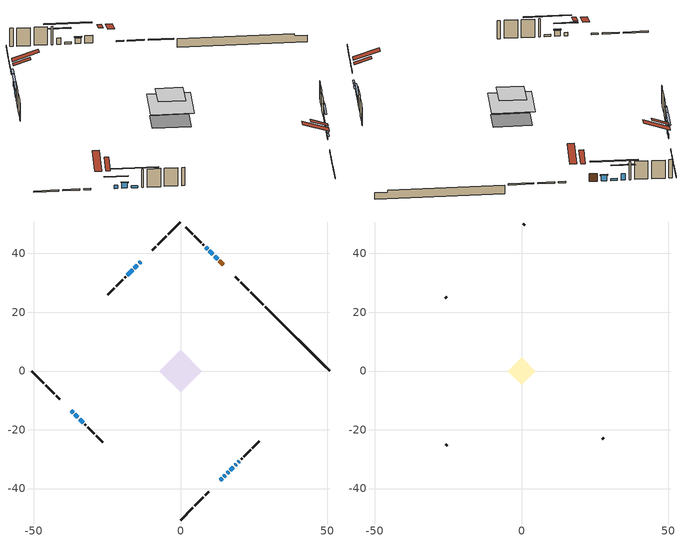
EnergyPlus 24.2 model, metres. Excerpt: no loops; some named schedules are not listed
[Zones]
conditioned space
 floor adiabatic (AdiabaticFloorConstruction): -7.27,0 0,7.27 7.27,0 0,-7.27 z2.93
 floor foundation (Slab1 construction): -5.46,1.08 -1.08,5.46 5.46,-1.08 1.08,-5.46 z-1.8
 wall outside (RimJoist1 construction): 0,-50.68 4.23,-46.45 / -50.68,0 -46.45,-4.23 / 0,50.68 -4.23,46.45 / 28.19,22.5 23.96,26.73 z0.49:0.79
 wall outside (RimJoist2 construction): 4.89,-45.8 7.74,-42.94 / -45.8,-4.89 -42.94,-7.74 / -4.89,45.8 -7.74,42.94 / 23.3,27.38 20.44,30.24 z0.49:0.79
 wall outside (RimJoist3 construction): 8.4,-42.28 9.63,-41.06 / -42.28,-8.4 -41.06,-9.63 / -8.4,42.28 -9.63,41.06 / 19.79,30.9 18.56,32.12 z0.49:0.79
 wall outside (AdiabaticWallConstruction 1): 14.62,36.06 13.25,37.44 z0.49:2.52
 wall outside (AdiabaticWallConstruction): -13.56,37.12 -14.07,36.61 / 17.01,-33.68 18.03,-32.66 / 18.68,-32 18.98,-31.7 z0.49:1.71; 13.56,-37.12 14.14,-36.54 / -37.12,-13.56 -36.54,-14.14 z0.49:1.35; 12.59,38.09 11.66,39.03 / -35.89,-14.8 -34.95,-15.73 / -16.32,34.36 -18.04,32.64 z0.49:1.96; 14.79,-35.89 15.19,-35.49 / 15.85,-34.84 16.35,-34.33 z0.49:1.46; 11,39.68 9.85,40.84 / -34.3,-16.39 -33.15,-17.54 z0.49:1; 9.19,41.49 8.54,42.14 z0.49:2.17; -14.73,35.96 -15.66,35.02 z0.49:2.01; 19.63,-31.05 20.03,-30.65 z0.49:1.51
 wall outside (Wall1 construction): 20.69,-30 20.94,-29.75 / -32.49,-18.19 -32.24,-18.44 / -18.7,31.98 -18.95,31.73 / 7.89,42.8 7.64,43.05 z0.49:5.37
 wall outside (Wall2 construction): 21.59,-29.09 23.83,-26.86 / -31.58,-19.1 -29.35,-21.34 / -19.61,31.08 -21.84,28.84 / 6.98,43.7 4.75,45.94 z0.49:5.37
 wall outside (Wall3 construction): 24.49,-26.2 26.73,-23.96 / -28.69,-21.99 -26.45,-24.24 / -22.5,28.18 -24.74,25.94 / 4.09,46.6 1.85,48.84 z0.49:5.37
 wall foundation (FoundationWall1 construction): 28.84,21.84,-1.8 28.84,21.84,0.49 48.5,2.18,0.49 48.5,2.18,-0.05 50.68,0,-0.05 50.68,0,-1.8
 window (WindowConstruction 10): -13.56,37.12 -14.07,36.61 z0.49:1.71
 window (WindowConstruction 4): 13.56,-37.12 14.14,-36.55 z0.49:1.35
 window (WindowConstruction 5): -37.12,-13.56 -36.55,-14.14 z0.49:1.35
 window (WindowConstruction 6): 12.59,38.09 11.66,39.03 z0.49:1.96
 window (WindowConstruction 7): 14.8,-35.89 15.19,-35.49 z0.49:1.46
 window (WindowConstruction 8): -35.89,-14.8 -34.96,-15.73 z0.49:1.96
 window (WindowConstruction 9): 15.85,-34.84 16.35,-34.33 z0.49:1.46
 window (WindowConstruction 13): 11,39.68 9.85,40.84 z0.49:1
 window (WindowConstruction 14): -34.3,-16.39 -33.15,-17.54 z0.49:1
 window (WindowConstruction 11): 17.01,-33.68 18.03,-32.66 z0.49:1.71
 window (WindowConstruction 12): 18.68,-32 18.98,-31.71 z0.49:1.71
 window (WindowConstruction): 9.19,41.49 8.55,42.14 z0.49:2.17
 window (WindowConstruction 1): -14.73,35.95 -15.66,35.02 z0.49:2.01
 window (WindowConstruction 2): -16.32,34.36 -18.04,32.64 z0.49:1.96
 window (WindowConstruction 3): 19.64,-31.05 20.03,-30.65 z0.49:1.5
 door (Door): 14.62,36.06 13.25,37.44 z0.49:2.52
 ceiling adiabatic (AdiabaticFloorConstruction): 0,-7.27 7.27,0 0,7.27 -7.27,0 z2.93
 roof outside (Roof2 construction): 12.91,-37.78,5.37 9.95,-34.83,6.76 9.18,-35.6,6.76 12.13,-38.56,5.37; -37.78,-12.91,5.37 -34.83,-9.95,6.76 -35.6,-9.18,6.76 -38.56,-12.13,5.37; -12.91,37.78,5.37 -9.95,34.83,6.76 -9.18,35.6,6.76 -12.13,38.56,5.37; 15.28,35.4,5.37 12.33,32.45,6.76 13.11,31.67,6.76 16.06,34.63,5.37
attic - vented
 floor to conditioned space (Floor1 construction Reversed): -4.63,0 0,4.63 4.63,0 0,-4.63 z5.37
 wall outside (Wall4 construction): 27.39,-23.3 27.92,-22.77 / -25.79,-24.89 -25.26,-25.43 / -25.4,25.28 -25.93,24.75 / 1.19,49.5 0.66,50.03 z0.49:5.37
 roof outside (Roof1 construction): 11.47,-39.21,5.37 6.96,-34.7,7.49 5.77,-35.89,7.49 10.28,-40.4,5.37; -39.21,-11.47,5.37 -34.7,-6.96,7.49 -35.89,-5.77,7.49 -40.4,-10.28,5.37; -11.47,39.21,5.37 -6.96,34.7,7.49 -5.77,35.89,7.49 -10.28,40.4,5.37; 16.72,33.97,5.37 12.2,29.46,7.49 13.39,28.27,7.49 17.9,32.78,5.37
shading: 14.28,-36.4 13.42,-37.26 13.71,-37.55 14.57,-36.69 z1.55; -34.78,-15.9 -38.88,-11.8 -39.17,-12.09 -35.08,-16.19 z3.84; 11.51,39.17 12.73,37.95 13.02,38.24 11.81,39.46 z2.16; 15.33,-35.35 14.65,-36.03 14.94,-36.32 15.62,-35.64 z1.66; -34.81,-15.87 -36.03,-14.65 -36.32,-14.94 -35.1,-16.16 z2.16; 16.49,-34.19 15.71,-34.98 16,-35.27 16.78,-34.48 z1.66; 6.36,44.32 14.49,36.2 14.78,36.49 6.65,44.61 z5.93; -29.66,-21.02 -37.78,-12.9 -38.07,-13.19 -29.95,-21.31 z5.93; 6.78,43.9 10.95,39.73 11.24,40.02 7.08,44.19 z4.66; -17.42,33.26 -12.97,37.72 -13.26,38.01 -17.72,33.55 z4.5; -19.81,30.88 -14.56,36.13 -14.85,36.42 -20.1,31.17 z4.45; 21.79,-28.89 17.87,-32.81 18.17,-33.1 22.08,-29.18 z4
[Building]
Building 1: Terrain=Suburbs
[Site:Location]
Edmonton Intl AP_AB: Latitude {deg}=53.31; Longitude {deg}=-113.58; Time Zone {hr}=-7; Elevation {m}=723; Keep Site Location Information=Yes
[Site:GroundTemperature:Shallow]
-1.56185, -3.61833, -3.78302, -2.80711, 1.11059, 5.01004, 8.39065, 10.5322, 10.7141, 8.97234, 5.67794, 1.89811
[Site:WaterMainsTemperature]
Calculation Method=Schedule; Temperature Schedule=mains temperature schedule
[Material] Roughness=Rough; Thermal Absorptance=0.9
Name | Thickness {m} | Conductivity {W/m-K} | Density {kg/m3} | Specific Heat {J/kg-K} | Solar Absorptance | Visible Absorptance
asphalt or fiberglass shingles | 0.00635 | 0.162714 | 1121.4 | 1465.45 | 0.4 | 0.4
ceiling loosefill ins | 0.169333 | 0.0480833 | 16.02 | 1046.75 | 0.7 | 0.7
ceiling stud and cavity | 0.1397 | 0.570759 | 65.682 | 1177.47 | 0.7 | 0.7
concrete 4.0 in. | 0.1016 | 1.803125 | 2242.8 | 837.4 | 0.7 | 0.7
concrete 8.0 in. | 0.2032 | 1.803125 | 2242.8 | 837.4 | 0.7 | 0.7
door material | 0.04445 | 0.053851 | 512.64 | 1214.23 | 0.7 | 0.7
exterior vertical ins | 0.00750702 | 0.029427 | 32.04 | 1214.23 | 0.7 | 0.7
floor covering | 0.0127 | 0.0433444 | 54.468 | 1339.84 | 0.6 | 0.6
floor rigid ins; wall rigid ins | 0.512978 | 0.029427 | 32.04 | 1214.23 | 0.7 | 0.7
floor stud and cavity | 0.1397 | 1.75129 | 37.0049 | 1207.88 | 0.7 | 0.7
furniture material conditioned space 1 | 0.1524 | 0.115458 | 640.8 | 1214.23 | 0.6 | 0.6
gypsum board | 0.0127 | 0.160291 | 801 | 837.4 | 0.6 | 0.6
gypsum board 1 | 0.0127 | 0.160291 | 801 | 837.4 | 0.7 | 0.7
osb sheathing 0.5 in. | 0.0127 | 0.115458 | 512.64 | 1214.23 | 0.7 | 0.7
osb sheathing 0.75 in. | 0.01905 | 0.115458 | 512.64 | 1214.23 | 0.7 | 0.7
osb sheathing 2.0 in. | 0.0508 | 0.115458 | 512.64 | 1214.23 | 0.7 | 0.7
rim joist stud and cavity | 0.0508 | 0.0314757 | 125.044 | 1163.47 | 0.6 | 0.6
rim joist stud and cavity 1 | 0.0508 | 0.302237 | 50.32683 | 1063.81 | 0.6 | 0.6
roof rigid ins | 0.051816 | 0.029427 | 32.04 | 1214.23 | 0.7 | 0.7
roof stud and cavity | 0.2032 | 0.456517 | 78.34581 | 1123.46 | 0.7 | 0.7
wall stud and cavity | 0.1397 | 0.110346 | 139.0536 | 1170.24 | 0.7 | 0.7
wall stud and cavity 1 | 0.1397 | 0.100811 | 139.0536 | 1170.24 | 0.7 | 0.7
wall stud and cavity 2 | 0.1397 | 0.101456 | 139.0536 | 1170.24 | 0.7 | 0.7
wall stud and cavity 3 | 0.0889 | 6.1454 | 50.32683 | 1063.81 | 0.6 | 0.6
wall stud and cavity 4 | 0.0889 | 0.380278 | 52.3479 | 1209.89 | 0.7 | 0.7
wall stud and cavity 5 | 0.0889 | 0.391764 | 83.0341 | 1211.67 | 0.7 | 0.7
wood siding | 0.0254 | 0.102417 | 544.68 | 1172.36 | 0.4 | 0.4
wood siding 1 | 0.00254 | 0.102417 | 544.68 | 1172.36 | 0.4 | 0.4
wood siding 2; wood siding 3; wood siding 4 | 0.0254 | 0.102417 | 544.68 | 1172.36 | 0.7 | 0.7
[WindowMaterial:SimpleGlazingSystem]
Name | U-Factor {W/m2-K} | Solar Heat Gain Coefficient
WindowMaterial | 2.50002 | 0.46
WindowMaterial 1 | 2.20079 | 0.58
WindowMaterial 10 | 3.0542 | 0.42
WindowMaterial 2 | 1.67501 | 0.55
WindowMaterial 3 | 2.467091 | 0.47
WindowMaterial 4 | 2.38987 | 0.5
WindowMaterial 5 | 1.76756 | 0.52
WindowMaterial 6 | 2.10427 | 0.42
WindowMaterial 7 | 2.01342 | 0.45
WindowMaterial 8 | 2.16956 | 0.41
WindowMaterial 9 | 2.22975 | 0.4
[Construction]
AdiabaticFloorConstruction: floor stud and cavity, floor rigid ins, osb sheathing 0.75 in., floor covering
AdiabaticWallConstruction: wood siding 3, wall rigid ins, wall stud and cavity 4, gypsum board
AdiabaticWallConstruction 1: wood siding 4, wall rigid ins, wall stud and cavity 4, gypsum board
Door: door material
Floor1 construction Reversed: gypsum board, ceiling stud and cavity, ceiling loosefill ins
FoundationWall1 construction: concrete 8.0 in., gypsum board 1
furniture construction conditioned space 1: furniture material conditioned space 1
PartitionWallConstruction: gypsum board, wall stud and cavity 5, gypsum board
RimJoist1 construction; RimJoist2 construction: wood siding 2, osb sheathing 2.0 in., rim joist stud and cavity
RimJoist3 construction: wood siding 2, rim joist stud and cavity 1
Roof1 construction: asphalt or fiberglass shingles
Roof2 construction: asphalt or fiberglass shingles, roof rigid ins, osb sheathing 0.75 in., roof stud and cavity, gypsum board
Slab1 construction: concrete 4.0 in.
Wall1 construction: wood siding, osb sheathing 0.5 in., wall stud and cavity, gypsum board
Wall2 construction: wood siding, osb sheathing 0.5 in., wall stud and cavity 1, gypsum board
Wall3 construction: wood siding, osb sheathing 0.5 in., wall stud and cavity 2, gypsum board
Wall4 construction: wood siding 1, wall stud and cavity 3
WindowConstruction: WindowMaterial
WindowConstruction 1: WindowMaterial 1
WindowConstruction 10; WindowConstruction 11: WindowMaterial 8
WindowConstruction 12: WindowMaterial 9
WindowConstruction 13; WindowConstruction 14: WindowMaterial 10
WindowConstruction 2: WindowMaterial 2
WindowConstruction 3: WindowMaterial 3
WindowConstruction 4; WindowConstruction 5: WindowMaterial 4
WindowConstruction 6; WindowConstruction 8: WindowMaterial 5
WindowConstruction 7: WindowMaterial 6
WindowConstruction 9: WindowMaterial 7
[Zone] Multiplier=1; Part of Total Floor Area=Yes
Name | Volume {m3}
attic - vented | 14.8093
conditioned space | 414.9
[Space]
Name | Zone | Volume {m3}
attic - vented 1 | attic - vented | 14.8093
conditioned space 1 | conditioned space | 414.9
[ZoneInfiltration:EffectiveLeakageArea]
infil attic - vented 1: Zone or Space=attic - vented 1; Schedule=Always On Discrete; Effective Air Leakage Area {cm2}=1492.17; Stack Coefficient=0.000486998; Wind Coefficient=1.49102e-05
[ZoneMixing]
whole house fan mix: Zone or Space=attic - vented; Schedule=Always On Continuous; Design Flow Rate Calculation Method=Flow/Zone; Design Flow Rate {m3/s}=0; Source Zone or Space=conditioned space
[SurfaceProperty:ExposedFoundationPerimeter]
Slab1: Exposed Perimeter Calculation Method=TotalExposedPerimeter; Total Exposed Perimeter {m}=30.888
[InternalMass] Zone or ZoneList=conditioned space; Space or SpaceList=conditioned space 1
Name | Construction | Surface Area {m2}
furniture mass conditioned space 1 | furniture construction conditioned space 1 | 65.2399
partition wall mass | PartitionWallConstruction | 163.1
[Lights]
interior lighting: Zone or ZoneList or Space or SpaceList=conditioned space 1; Schedule=interior lighting schedule; Design Level Calculation Method=LightingLevel; Lighting Level {W}=343.2; Return Air Fraction=0; Fraction Radiant=0.6; Fraction Visible=0.2; Fraction Replaceable=1
[People]
occupants: Zone or ZoneList or Space or SpaceList=conditioned space 1; Number of People Schedule=occupants schedule; Number of People Calculation Method=People; Number of People=3; Fraction Radiant=0.314171; Sensible Heat Fraction=0.56303; Activity Level Schedule=occupants activity schedule; Carbon Dioxide Generation Rate {m3/s-W}=0; Enable ASHRAE 55 Comfort Warnings=No; Mean Radiant Temperature Calculation Type=EnclosureAveraged
[ElectricEquipment] Zone or ZoneList or Space or SpaceList=conditioned space 1; Design Level Calculation Method=EquipmentLevel
Name | Schedule | Design Level {W} | Fraction Latent | Fraction Radiant | Fraction Lost
clothes dryer | clothes dryer schedule | 140.772 | 0.015 | 0.081 | 0.85
clothes washer | clothes washer schedule | 32.1985 | 0.03 | 0.162 | 0.7
cooking range | cooking range schedule | 215.147 | 0.08 | 0.432 | 0.2
dishwasher | dishwasher schedule | 66.8632 | 0.3 | 0.18 | 0.4
fridge | fridge schedule | 72.9452 | 0 | 0.6 | 0
mech vent bath fan 0 | mech vent bath fan 0 schedule | 50.2 | 0 | 0 | 1
mech vent bath fan 1 | mech vent bath fan 1 schedule | 50.2 | 0 | 0 | 1
mech vent house fan | mech vent house fan schedule | 0 | 0 | 0 | 1
mech vent house fan cfis | mech vent house fan cfis schedule | 0 | 0 | 0 | 0
mech vent range fan 0 | mech vent range fan 0 schedule | 57 | 0 | 0 | 1
misc plug loads | misc plug loads schedule | 494.7 | 0.045 | 0.513 | 0.1
whole house fan | Always On Discrete | 0 | 0 | 0 | 1
[OtherEquipment] Zone or ZoneList or Space or SpaceList=conditioned space 1; Design Level Calculation Method=EquipmentLevel
Name | Fuel Type | Schedule | Design Level {W} | Fraction Latent | Fraction Radiant | Fraction Lost
clothes dryer 1 | Electricity | clothes dryer schedule | 0 | 0.015 | 0.081 | 0.85
cooking range 1 | Electricity | cooking range schedule | 0 | 0.08 | 0.432 | 0.2
general water use latent | None | general water use schedule | 62.594 | 1 | 0 | 0
general water use sensible | None | general water use schedule | -61.6891 | 0 | 0.6 | 0
mech vent house fan latent load | None | Always On Discrete | 0 | 1 | 0 | 0
mech vent house fan sensible load | None | Always On Discrete | 0 | 0 | 0 | 0
water heater energy adjustment1 | NaturalGas | Always On Discrete | 0.01 | 0 | 0 | 1
[ZoneInfiltration:DesignFlowRate] Zone or ZoneList or Space or SpaceList=conditioned space 1; Schedule=Always On Discrete; Design Flow Rate Calculation Method=Flow/Zone; Design Flow Rate {m3/s}=0
infil flow; natural vent flow; whole house fan flow
[Foundation:Kiva]
Foundation Kiva 1: Initial Indoor Air Temperature {C}=18; Wall Height Above Grade {m}=0.489996; Wall Depth Below Slab {m}=0.2032; Custom Block Material Name 1=exterior vertical ins; Custom Block Depth 1 {m}=2.28999; Custom Block X Position 1 {m}=0.2159; Custom Block Z Position 1 {m}=0
[Foundation:Kiva:Settings]
Soil Conductivity {W/m-K}=0.849921; Soil Density {kg/m3}=1842.3; Soil Specific Heat {J/kg-K}=418.7; Ground Solar Absorptivity=0.9; Ground Thermal Absorptivity=0.9; Ground Surface Roughness {m}=0.03; Far-Field Width {m}=40; Deep-Ground Boundary Condition=ZeroFlux; Deep-Ground Depth {m}=40; Minimum Cell Dimension {m}=0.2; Maximum Cell Growth Coefficient=3; Simulation Timestep=Timestep
[Exterior:Lights]
exterior lighting: Schedule=exterior lighting schedule; Design Level {W}=75.6
[Schedule:Constant]
Name | Hourly Value
Always On Continuous; mech vent house fan schedule; mech vent house fan cfis schedule; Always On Discrete | 1
occupants activity schedule | 117.228
fridge schedule | 0
[Schedule:Week:Daily]
interior lighting schedule Week Rule - Jan1-Jan27: interior lighting schedule day, interior lighting schedule day, interior lighting schedule day, interior lighting schedule day, interior lighting schedule day, interior lighting schedule day, interior lighting schedule day, interior lighting schedule default day, interior lighting schedule default day, interior lighting schedule default day, interior lighting schedule default day, interior lighting schedule default day
interior lighting schedule Week Rule - Jan28-Feb3: interior lighting schedule day, interior lighting schedule day, interior lighting schedule day, interior lighting schedule day, interior lighting schedule day 1, interior lighting schedule day 1, interior lighting schedule day 1, interior lighting schedule default day, interior lighting schedule default day, interior lighting schedule default day, interior lighting schedule default day, interior lighting schedule default day
interior lighting schedule Week Rule - Feb4-Feb24: interior lighting schedule day 1, interior lighting schedule day 1, interior lighting schedule day 1, interior lighting schedule day 1, interior lighting schedule day 1, interior lighting schedule day 1, interior lighting schedule day 1, interior lighting schedule default day, interior lighting schedule default day, interior lighting schedule default day, interior lighting schedule default day, interior lighting schedule default day
interior lighting schedule Week Rule - Feb25-Mar3: interior lighting schedule day 1, interior lighting schedule day 1, interior lighting schedule day 1, interior lighting schedule day 1, interior lighting schedule day 2, interior lighting schedule day 2, interior lighting schedule day 2, interior lighting schedule default day, interior lighting schedule default day, interior lighting schedule default day, interior lighting schedule default day, interior lighting schedule default day
interior lighting schedule Week Rule - Mar4-Mar31: interior lighting schedule day 2, interior lighting schedule day 2, interior lighting schedule day 2, interior lighting schedule day 2, interior lighting schedule day 2, interior lighting schedule day 2, interior lighting schedule day 2, interior lighting schedule default day, interior lighting schedule default day, interior lighting schedule default day, interior lighting schedule default day, interior lighting schedule default day
interior lighting schedule Week Rule - Apr1-Apr28: interior lighting schedule day 3, interior lighting schedule day 3, interior lighting schedule day 3, interior lighting schedule day 3, interior lighting schedule day 3, interior lighting schedule day 3, interior lighting schedule day 3, interior lighting schedule default day, interior lighting schedule default day, interior lighting schedule default day, interior lighting schedule default day, interior lighting schedule default day
interior lighting schedule Week Rule - Apr29-May5: interior lighting schedule day 3, interior lighting schedule day 3, interior lighting schedule day 4, interior lighting schedule day 4, interior lighting schedule day 4, interior lighting schedule day 4, interior lighting schedule day 4, interior lighting schedule default day, interior lighting schedule default day, interior lighting schedule default day, interior lighting schedule default day, interior lighting schedule default day
interior lighting schedule Week Rule - May6-May26: interior lighting schedule day 4, interior lighting schedule day 4, interior lighting schedule day 4, interior lighting schedule day 4, interior lighting schedule day 4, interior lighting schedule day 4, interior lighting schedule day 4, interior lighting schedule default day, interior lighting schedule default day, interior lighting schedule default day, interior lighting schedule default day, interior lighting schedule default day
interior lighting schedule Week Rule - May27-Jun2: interior lighting schedule day 4, interior lighting schedule day 4, interior lighting schedule day 4, interior lighting schedule day 4, interior lighting schedule day 4, interior lighting schedule day 5, interior lighting schedule day 5, interior lighting schedule default day, interior lighting schedule default day, interior lighting schedule default day, interior lighting schedule default day, interior lighting schedule default day
interior lighting schedule Week Rule - Jun3-Jun30: interior lighting schedule day 5, interior lighting schedule day 5, interior lighting schedule day 5, interior lighting schedule day 5, interior lighting schedule day 5, interior lighting schedule day 5, interior lighting schedule day 5, interior lighting schedule default day, interior lighting schedule default day, interior lighting schedule default day, interior lighting schedule default day, interior lighting schedule default day
interior lighting schedule Week Rule - Jul1-Jul28: interior lighting schedule day 6, interior lighting schedule day 6, interior lighting schedule day 6, interior lighting schedule day 6, interior lighting schedule day 6, interior lighting schedule day 6, interior lighting schedule day 6, interior lighting schedule default day, interior lighting schedule default day, interior lighting schedule default day, interior lighting schedule default day, interior lighting schedule default day
interior lighting schedule Week Rule - Jul29-Aug4: interior lighting schedule day 6, interior lighting schedule day 6, interior lighting schedule day 6, interior lighting schedule day 7, interior lighting schedule day 7, interior lighting schedule day 7, interior lighting schedule day 7, interior lighting schedule default day, interior lighting schedule default day, interior lighting schedule default day, interior lighting schedule default day, interior lighting schedule default day
interior lighting schedule Week Rule - Aug5-Aug25: interior lighting schedule day 7, interior lighting schedule day 7, interior lighting schedule day 7, interior lighting schedule day 7, interior lighting schedule day 7, interior lighting schedule day 7, interior lighting schedule day 7, interior lighting schedule default day, interior lighting schedule default day, interior lighting schedule default day, interior lighting schedule default day, interior lighting schedule default day
interior lighting schedule Week Rule - Aug26-Sep1: interior lighting schedule day 7, interior lighting schedule day 7, interior lighting schedule day 7, interior lighting schedule day 7, interior lighting schedule day 7, interior lighting schedule day 7, interior lighting schedule day 8, interior lighting schedule default day, interior lighting schedule default day, interior lighting schedule default day, interior lighting schedule default day, interior lighting schedule default day
interior lighting schedule Week Rule - Sep2-Sep29: interior lighting schedule day 8, interior lighting schedule day 8, interior lighting schedule day 8, interior lighting schedule day 8, interior lighting schedule day 8, interior lighting schedule day 8, interior lighting schedule day 8, interior lighting schedule default day, interior lighting schedule default day, interior lighting schedule default day, interior lighting schedule default day, interior lighting schedule default day
interior lighting schedule Week Rule - Sep30-Oct6: interior lighting schedule day 8, interior lighting schedule day 9, interior lighting schedule day 9, interior lighting schedule day 9, interior lighting schedule day 9, interior lighting schedule day 9, interior lighting schedule day 9, interior lighting schedule default day, interior lighting schedule default day, interior lighting schedule default day, interior lighting schedule default day, interior lighting schedule default day
interior lighting schedule Week Rule - Oct7-Oct27: interior lighting schedule day 9, interior lighting schedule day 9, interior lighting schedule day 9, interior lighting schedule day 9, interior lighting schedule day 9, interior lighting schedule day 9, interior lighting schedule day 9, interior lighting schedule default day, interior lighting schedule default day, interior lighting schedule default day, interior lighting schedule default day, interior lighting schedule default day
interior lighting schedule Week Rule - Oct28-Nov3: interior lighting schedule day 9, interior lighting schedule day 9, interior lighting schedule day 9, interior lighting schedule day 9, interior lighting schedule day 10, interior lighting schedule day 10, interior lighting schedule day 10, interior lighting schedule default day, interior lighting schedule default day, interior lighting schedule default day, interior lighting schedule default day, interior lighting schedule default day
interior lighting schedule Week Rule - Nov4-Nov24: interior lighting schedule day 10, interior lighting schedule day 10, interior lighting schedule day 10, interior lighting schedule day 10, interior lighting schedule day 10, interior lighting schedule day 10, interior lighting schedule day 10, interior lighting schedule default day, interior lighting schedule default day, interior lighting schedule default day, interior lighting schedule default day, interior lighting schedule default day
interior lighting schedule Week Rule - Nov25-Dec1: interior lighting schedule day 10, interior lighting schedule day 10, interior lighting schedule day 10, interior lighting schedule day 10, interior lighting schedule day 10, interior lighting schedule day 10, interior lighting schedule day 11, interior lighting schedule default day, interior lighting schedule default day, interior lighting schedule default day, interior lighting schedule default day, interior lighting schedule default day
interior lighting schedule Week Rule - Dec2-Dec31: interior lighting schedule day 11, interior lighting schedule day 11, interior lighting schedule day 11, interior lighting schedule day 11, interior lighting schedule day 11, interior lighting schedule day 11, interior lighting schedule day 11, interior lighting schedule default day, interior lighting schedule default day, interior lighting schedule default day, interior lighting schedule default day, interior lighting schedule default day
occupants schedule Week Rule - Jan1-Dec31: occupants schedule day, occupants schedule day, occupants schedule day, occupants schedule day, occupants schedule day, occupants schedule day, occupants schedule day, occupants schedule default day, occupants schedule default day, occupants schedule default day, occupants schedule default day, occupants schedule default day
clothes dryer schedule Week Rule - Jan1-Dec31: clothes dryer schedule day, clothes dryer schedule day, clothes dryer schedule day, clothes dryer schedule day, clothes dryer schedule day, clothes dryer schedule day, clothes dryer schedule day, clothes dryer schedule default day, clothes dryer schedule default day, clothes dryer schedule default day, clothes dryer schedule default day, clothes dryer schedule default day
clothes washer schedule Week Rule - Jan1-Dec31: clothes washer schedule day, clothes washer schedule day, clothes washer schedule day, clothes washer schedule day, clothes washer schedule day, clothes washer schedule day, clothes washer schedule day, clothes washer schedule default day, clothes washer schedule default day, clothes washer schedule default day, clothes washer schedule default day, clothes washer schedule default day
cooking range schedule Week Rule - Jan1-Dec31: cooking range schedule day, cooking range schedule day, cooking range schedule day, cooking range schedule day, cooking range schedule day, cooking range schedule day, cooking range schedule day, cooking range schedule default day, cooking range schedule default day, cooking range schedule default day, cooking range schedule default day, cooking range schedule default day
dishwasher schedule Week Rule - Jan1-Dec31: dishwasher schedule day, dishwasher schedule day, dishwasher schedule day, dishwasher schedule day, dishwasher schedule day, dishwasher schedule day, dishwasher schedule day, dishwasher schedule default day, dishwasher schedule default day, dishwasher schedule default day, dishwasher schedule default day, dishwasher schedule default day
mech vent bath fan 0 schedule Week Rule - Jan1-Dec31: mech vent bath fan 0 schedule day, mech vent bath fan 0 schedule day, mech vent bath fan 0 schedule day, mech vent bath fan 0 schedule day, mech vent bath fan 0 schedule day, mech vent bath fan 0 schedule day, mech vent bath fan 0 schedule day, mech vent bath fan 0 schedule default day, mech vent bath fan 0 schedule default day, mech vent bath fan 0 schedule default day, mech vent bath fan 0 schedule default day, mech vent bath fan 0 schedule default day
mech vent bath fan 1 schedule Week Rule - Jan1-Dec31: mech vent bath fan 1 schedule day, mech vent bath fan 1 schedule day, mech vent bath fan 1 schedule day, mech vent bath fan 1 schedule day, mech vent bath fan 1 schedule day, mech vent bath fan 1 schedule day, mech vent bath fan 1 schedule day, mech vent bath fan 1 schedule default day, mech vent bath fan 1 schedule default day, mech vent bath fan 1 schedule default day, mech vent bath fan 1 schedule default day, mech vent bath fan 1 schedule default day
mech vent range fan 0 schedule Week Rule - Jan1-Dec31: mech vent range fan 0 schedule day, mech vent range fan 0 schedule day, mech vent range fan 0 schedule day, mech vent range fan 0 schedule day, mech vent range fan 0 schedule day, mech vent range fan 0 schedule day, mech vent range fan 0 schedule day, mech vent range fan 0 schedule default day, mech vent range fan 0 schedule default day, mech vent range fan 0 schedule default day, mech vent range fan 0 schedule default day, mech vent range fan 0 schedule default day
misc plug loads schedule Week Rule - Jan1-Dec31: misc plug loads schedule day, misc plug loads schedule day, misc plug loads schedule day, misc plug loads schedule day, misc plug loads schedule day, misc plug loads schedule day, misc plug loads schedule day, misc plug loads schedule default day, misc plug loads schedule default day, misc plug loads schedule default day, misc plug loads schedule default day, misc plug loads schedule default day
general water use schedule Week Rule - Jan1-Dec31: general water use schedule day, general water use schedule day, general water use schedule day, general water use schedule day, general water use schedule day, general water use schedule day, general water use schedule day, general water use schedule default day, general water use schedule default day, general water use schedule default day, general water use schedule default day, general water use schedule default day
exterior lighting schedule Week Rule - Jan1-Jan27: exterior lighting schedule day, exterior lighting schedule day, exterior lighting schedule day, exterior lighting schedule day, exterior lighting schedule day, exterior lighting schedule day, exterior lighting schedule day, exterior lighting schedule default day, exterior lighting schedule default day, exterior lighting schedule default day, exterior lighting schedule default day, exterior lighting schedule default day
exterior lighting schedule Week Rule - Jan28-Feb3: exterior lighting schedule day, exterior lighting schedule day, exterior lighting schedule day, exterior lighting schedule day, exterior lighting schedule day 1, exterior lighting schedule day 1, exterior lighting schedule day 1, exterior lighting schedule default day, exterior lighting schedule default day, exterior lighting schedule default day, exterior lighting schedule default day, exterior lighting schedule default day
exterior lighting schedule Week Rule - Feb4-Feb24: exterior lighting schedule day 1, exterior lighting schedule day 1, exterior lighting schedule day 1, exterior lighting schedule day 1, exterior lighting schedule day 1, exterior lighting schedule day 1, exterior lighting schedule day 1, exterior lighting schedule default day, exterior lighting schedule default day, exterior lighting schedule default day, exterior lighting schedule default day, exterior lighting schedule default day
exterior lighting schedule Week Rule - Feb25-Mar3: exterior lighting schedule day 1, exterior lighting schedule day 1, exterior lighting schedule day 1, exterior lighting schedule day 1, exterior lighting schedule day 2, exterior lighting schedule day 2, exterior lighting schedule day 2, exterior lighting schedule default day, exterior lighting schedule default day, exterior lighting schedule default day, exterior lighting schedule default day, exterior lighting schedule default day
exterior lighting schedule Week Rule - Mar4-Mar31: exterior lighting schedule day 2, exterior lighting schedule day 2, exterior lighting schedule day 2, exterior lighting schedule day 2, exterior lighting schedule day 2, exterior lighting schedule day 2, exterior lighting schedule day 2, exterior lighting schedule default day, exterior lighting schedule default day, exterior lighting schedule default day, exterior lighting schedule default day, exterior lighting schedule default day
exterior lighting schedule Week Rule - Apr1-Apr28: exterior lighting schedule day 3, exterior lighting schedule day 3, exterior lighting schedule day 3, exterior lighting schedule day 3, exterior lighting schedule day 3, exterior lighting schedule day 3, exterior lighting schedule day 3, exterior lighting schedule default day, exterior lighting schedule default day, exterior lighting schedule default day, exterior lighting schedule default day, exterior lighting schedule default day
exterior lighting schedule Week Rule - Apr29-May5: exterior lighting schedule day 3, exterior lighting schedule day 3, exterior lighting schedule day 4, exterior lighting schedule day 4, exterior lighting schedule day 4, exterior lighting schedule day 4, exterior lighting schedule day 4, exterior lighting schedule default day, exterior lighting schedule default day, exterior lighting schedule default day, exterior lighting schedule default day, exterior lighting schedule default day
exterior lighting schedule Week Rule - May6-May26: exterior lighting schedule day 4, exterior lighting schedule day 4, exterior lighting schedule day 4, exterior lighting schedule day 4, exterior lighting schedule day 4, exterior lighting schedule day 4, exterior lighting schedule day 4, exterior lighting schedule default day, exterior lighting schedule default day, exterior lighting schedule default day, exterior lighting schedule default day, exterior lighting schedule default day
exterior lighting schedule Week Rule - May27-Jun2: exterior lighting schedule day 4, exterior lighting schedule day 4, exterior lighting schedule day 4, exterior lighting schedule day 4, exterior lighting schedule day 4, exterior lighting schedule day 5, exterior lighting schedule day 5, exterior lighting schedule default day, exterior lighting schedule default day, exterior lighting schedule default day, exterior lighting schedule default day, exterior lighting schedule default day
exterior lighting schedule Week Rule - Jun3-Jun30: exterior lighting schedule day 5, exterior lighting schedule day 5, exterior lighting schedule day 5, exterior lighting schedule day 5, exterior lighting schedule day 5, exterior lighting schedule day 5, exterior lighting schedule day 5, exterior lighting schedule default day, exterior lighting schedule default day, exterior lighting schedule default day, exterior lighting schedule default day, exterior lighting schedule default day
exterior lighting schedule Week Rule - Jul1-Jul28: exterior lighting schedule day 6, exterior lighting schedule day 6, exterior lighting schedule day 6, exterior lighting schedule day 6, exterior lighting schedule day 6, exterior lighting schedule day 6, exterior lighting schedule day 6, exterior lighting schedule default day, exterior lighting schedule default day, exterior lighting schedule default day, exterior lighting schedule default day, exterior lighting schedule default day
[Schedule:Year]
interior lighting schedule: interior lighting schedule Week Rule - Jan1-Jan27, 1, 1, 1, 27, interior lighting schedule Week Rule - Jan28-Feb3, 1, 28, 2, 3, interior lighting schedule Week Rule - Feb4-Feb24, 2, 4, 2, 24, interior lighting schedule Week Rule - Feb25-Mar3, 2, 25, 3, 3, interior lighting schedule Week Rule - Mar4-Mar31, 3, 4, 3, 31, interior lighting schedule Week Rule - Apr1-Apr28, 4, 1, 4, 28, interior lighting schedule Week Rule - Apr29-May5, 4, 29, 5, 5, interior lighting schedule Week Rule - May6-May26, 5, 6, 5, 26, interior lighting schedule Week Rule - May27-Jun2, 5, 27, 6, 2, interior lighting schedule Week Rule - Jun3-Jun30, 6, 3, 6, 30, interior lighting schedule Week Rule - Jul1-Jul28, 7, 1, 7, 28, interior lighting schedule Week Rule - Jul29-Aug4, 7, 29, 8, 4, interior lighting schedule Week Rule - Aug5-Aug25, 8, 5, 8, 25, interior lighting schedule Week Rule - Aug26-Sep1, 8, 26, 9, 1, interior lighting schedule Week Rule - Sep2-Sep29, 9, 2, 9, 29, interior lighting schedule Week Rule - Sep30-Oct6, 9, 30, 10, 6, interior lighting schedule Week Rule - Oct7-Oct27, 10, 7, 10, 27, interior lighting schedule Week Rule - Oct28-Nov3, 10, 28, 11, 3, interior lighting schedule Week Rule - Nov4-Nov24, 11, 4, 11, 24, interior lighting schedule Week Rule - Nov25-Dec1, 11, 25, 12, 1, interior lighting schedule Week Rule - Dec2-Dec31, 12, 2, 12, 31
occupants schedule: occupants schedule Week Rule - Jan1-Dec31, 1, 1, 12, 31
clothes dryer schedule: clothes dryer schedule Week Rule - Jan1-Dec31, 1, 1, 12, 31
clothes washer schedule: clothes washer schedule Week Rule - Jan1-Dec31, 1, 1, 12, 31
cooking range schedule: cooking range schedule Week Rule - Jan1-Dec31, 1, 1, 12, 31
dishwasher schedule: dishwasher schedule Week Rule - Jan1-Dec31, 1, 1, 12, 31
mech vent bath fan 0 schedule: mech vent bath fan 0 schedule Week Rule - Jan1-Dec31, 1, 1, 12, 31
mech vent bath fan 1 schedule: mech vent bath fan 1 schedule Week Rule - Jan1-Dec31, 1, 1, 12, 31
mech vent range fan 0 schedule: mech vent range fan 0 schedule Week Rule - Jan1-Dec31, 1, 1, 12, 31
misc plug loads schedule: misc plug loads schedule Week Rule - Jan1-Dec31, 1, 1, 12, 31
general water use schedule: general water use schedule Week Rule - Jan1-Dec31, 1, 1, 12, 31
exterior lighting schedule: exterior lighting schedule Week Rule - Jan1-Jan27, 1, 1, 1, 27, exterior lighting schedule Week Rule - Jan28-Feb3, 1, 28, 2, 3, exterior lighting schedule Week Rule - Feb4-Feb24, 2, 4, 2, 24, exterior lighting schedule Week Rule - Feb25-Mar3, 2, 25, 3, 3, exterior lighting schedule Week Rule - Mar4-Mar31, 3, 4, 3, 31, exterior lighting schedule Week Rule - Apr1-Apr28, 4, 1, 4, 28, exterior lighting schedule Week Rule - Apr29-May5, 4, 29, 5, 5, exterior lighting schedule Week Rule - May6-May26, 5, 6, 5, 26, exterior lighting schedule Week Rule - May27-Jun2, 5, 27, 6, 2, exterior lighting schedule Week Rule - Jun3-Jun30, 6, 3, 6, 30, exterior lighting schedule Week Rule - Jul1-Jul28, 7, 1, 7, 28, exterior lighting schedule Week Rule - Jul29-Aug4, 7, 29, 8, 4, exterior lighting schedule Week Rule - Aug5-Aug25, 8, 5, 8, 25, exterior lighting schedule Week Rule - Aug26-Sep1, 8, 26, 9, 1, exterior lighting schedule Week Rule - Sep2-Sep29, 9, 2, 9, 29, exterior lighting schedule Week Rule - Sep30-Oct6, 9, 30, 10, 6, exterior lighting schedule Week Rule - Oct7-Oct27, 10, 7, 10, 27, exterior lighting schedule Week Rule - Oct28-Nov3, 10, 28, 11, 3, exterior lighting schedule Week Rule - Nov4-Nov24, 11, 4, 11, 24, exterior lighting schedule Week Rule - Nov25-Dec1, 11, 25, 12, 1, exterior lighting schedule Week Rule - Dec2-Dec31, 12, 2, 12, 31
[Schedule:Compact]
mains temperature schedule: Through: 01/01, For: AllDays, Until: 24:00, 3.97167, Through: 01/02, For: AllDays, Until: 24:00, 3.90778, Through: 01/03, For: AllDays, Until: 24:00, 3.84556, Through: 01/04, For: AllDays, Until: 24:00, 3.78389, Through: 01/05, For: AllDays, Until: 24:00, 3.72278, Through: 01/06, For: AllDays, Until: 24:00, 3.66278, Through: 01/07, For: AllDays, Until: 24:00, 3.60389, Through: 01/08, For: AllDays, Until: 24:00, 3.54556, Through: 01/09, For: AllDays, Until: 24:00, 3.48833, Through: 01/10, For: AllDays, Until: 24:00, 3.43167, Through: 01/11, For: AllDays, Until: 24:00, 3.37611, Through: 01/12, For: AllDays, Until: 24:00, 3.32167, Through: 01/13, For: AllDays, Until: 24:00, 3.26833, Through: 01/14, For: AllDays, Until: 24:00, 3.21556, Through: 01/15, For: AllDays, Until: 24:00, 3.16444, Through: 01/16, For: AllDays, Until: 24:00, 3.11389, Through: 01/17, For: AllDays, Until: 24:00, 3.06444, Through: 01/18, For: AllDays, Until: 24:00, 3.01611, Through: 01/19, For: AllDays, Until: 24:00, 2.96889, Through: 01/20, For: AllDays, Until: 24:00, 2.92278, Through: 01/21, For: AllDays, Until: 24:00, 2.87722, Through: 01/22, For: AllDays, Until: 24:00, 2.83333, Through: 01/23, For: AllDays, Until: 24:00, 2.79056, Through: 01/24, For: AllDays, Until: 24:00, 2.74889, Through: 01/25, For: AllDays, Until: 24:00, 2.70833, Through: 01/26, For: AllDays, Until: 24:00, 2.66889, Through: 01/27, For: AllDays, Until: 24:00, 2.63056, Through: 01/28, For: AllDays, Until: 24:00, 2.59333, Through: 01/29, For: AllDays, Until: 24:00, 2.55778, Through: 01/30, For: AllDays, Until: 24:00, 2.52278, Through: 01/31, For: AllDays, Until: 24:00, 2.48944, Through: 02/01, For: AllDays, Until: 24:00, 2.45722, Through: 02/02, For: AllDays, Until: 24:00, 2.42611, Through: 02/03, For: AllDays, Until: 24:00, 2.39667, Through: 02/04, For: AllDays, Until: 24:00, 2.36833, Through: 02/05, For: AllDays, Until: 24:00, 2.34111, Through: 02/06, For: AllDays, Until: 24:00, 2.315, Through: 02/07, For: AllDays, Until: 24:00, 2.29056, Through: 02/08, For: AllDays, Until: 24:00, 2.26722, Through: 02/09, For: AllDays, Until: 24:00, 2.245, Through: 02/10, For: AllDays, Until: 24:00, 2.22444, Through: 02/11, For: AllDays, Until: 24:00, 2.20444, Through: 02/12, For: AllDays, Until: 24:00, 2.18667, Through: 02/13, For: AllDays, Until: 24:00, 2.17, Through: 02/14, For: AllDays, Until: 24:00, 2.15444, Through: 02/15, For: AllDays, Until: 24:00, 2.14, Through: 02/16, For: AllDays, Until: 24:00, 2.12722, Through: 02/17, For: AllDays, Until: 24:00, 2.11556, Through: 02/18, For: AllDays, Until: 24:00, 2.10556, Through: 02/19, For: AllDays, Until: 24:00, 2.09667, Through: 02/20, For: AllDays, Until: 24:00, 2.08889, Through: 02/21, For: AllDays, Until: 24:00, 2.08278, Through: 02/22, For: AllDays, Until: 24:00, 2.07833, Through: 02/23, For: AllDays, Until: 24:00, 2.07444, Through: 02/24, For: AllDays, Until: 24:00, 2.07278, Through: 02/25, For: AllDays, Until: 24:00, 2.07167, Through: 02/26, For: AllDays, Until: 24:00, 2.07222, Through: 02/27, For: AllDays, Until: 24:00, 2.07444, Through: 02/28, For: AllDays, Until: 24:00, 2.07778, Through: 03/01, For: AllDays, Until: 24:00, 2.08222, Through: 03/02, For: AllDays, Until: 24:00, 2.08833, Through: 03/03, For: AllDays, Until: 24:00, 2.09556, Through: 03/04, For: AllDays, Until: 24:00, 2.10444, Through: 03/05, For: AllDays, Until: 24:00, 2.11444, Through: 03/06, For: AllDays, Until: 24:00, 2.12556, Through: 03/07, For: AllDays, Until: 24:00, 2.13833, Through: 03/08, For: AllDays, Until: 24:00, 2.15278, Through: 03/09, For: AllDays, Until: 24:00, 2.16778, Through: 03/10, For: AllDays, Until: 24:00, 2.18444, Through: 03/11, For: AllDays, Until: 24:00, 2.20278, Through: 03/12, For: AllDays, Until: 24:00, 2.22167, Through: 03/13, For: AllDays, Until: 24:00, 2.24278, Through: 03/14, For: AllDays, Until: 24:00, 2.26444, Through: 03/15, For: AllDays, Until: 24:00, 2.28778, Through: 03/16, For: AllDays, Until: 24:00, 2.31222, Through: 03/17, For: AllDays, Until: 24:00, 2.33778, Through: 03/18, For: AllDays, Until: 24:00, 2.365, Through: 03/19, For: AllDays, Until: 24:00, 2.39333, Through: 03/20, For: AllDays, Until: 24:00, 2.42278, Through: 03/21, For: AllDays, Until: 24:00, 2.45389, Through: 03/22, For: AllDays, Until: 24:00, 2.48611, Through: 03/23, For: AllDays, Until: 24:00, 2.51889, Through: 03/24, For: AllDays, Until: 24:00, 2.55389, Through: 03/25, For: AllDays, Until: 24:00, 2.58944, Through: 03/26, For: AllDays, Until: 24:00, 2.62611, Through: 03/27, For: AllDays, Until: 24:00, 2.66444, Through: 03/28, For: AllDays, Until: 24:00, 2.70389, Through: 03/29, For: AllDays, Until: 24:00, 2.74389, Through: 03/30, For: AllDays, Until: 24:00, 2.78556, Through: 03/31, For: AllDays, Until: 24:00, 2.82833, Through: 04/01, For: AllDays, Until: 24:00, 2.87222, Through: 04/02, For: AllDays, Until: 24:00, 2.91722, Through: 04/03, For: AllDays, Until: 24:00, 2.96333, Through: 04/04, For: AllDays, Until: 24:00, 3.01056, Through: 04/05, For: AllDays, Until: 24:00, 3.05889, Through: 04/06, For: AllDays, Until: 24:00, 3.10833, Through: 04/07, For: AllDays, Until: 24:00, 3.15833, Through: 04/08, For: AllDays, Until: 24:00, 3.21, Through: 04/09, For: AllDays, Until: 24:00, 3.26222, Through: 04/10, For: AllDays, Until: 24:00, 3.31556, Through: 04/11, For: AllDays, Until: 24:00, 3.37, Through: 04/12, For: AllDays, Until: 24:00, 3.42556, Through: 04/13, For: AllDays, Until: 24:00, 3.48167, Through: 04/14, For: AllDays, Until: 24:00, 3.53889, Through: 04/15, For: AllDays, Until: 24:00, 3.59722, Through: 04/16, For: AllDays, Until: 24:00, 3.65611, Through: 04/17, For: AllDays, Until: 24:00, 3.71611, Through: 04/18, For: AllDays, Until: 24:00, 3.77667, Through: 04/19, For: AllDays, Until: 24:00, 3.83833, Through: 04/20, For: AllDays, Until: 24:00, 3.90111, Through: 04/21, For: AllDays, Until: 24:00, 3.96444, Through: 04/22, For: AllDays, Until: 24:00, 4.02833, Through: 04/23, For: AllDays, Until: 24:00, 4.09333, Through: 04/24, For: AllDays, Until: 24:00, 4.15889, Through: 04/25, For: AllDays, Until: 24:00, 4.225, Through: 04/26, For: AllDays, Until: 24:00, 4.29222, Through: 04/27, For: AllDays, Until: 24:00, 4.36, Through: 04/28, For: AllDays, Until: 24:00, 4.42833, Through: 04/29, For: AllDays, Until: 24:00, 4.49722, Through: 04/30, For: AllDays, Until: 24:00, 4.56667, Through: 05/01, For: AllDays, Until: 24:00, 4.63722, Through: 05/02, For: AllDays, Until: 24:00, 4.70833, Through: 05/03, For: AllDays, Until: 24:00, 4.77944, Through: 05/04, For: AllDays, Until: 24:00, 4.85167, Through: 05/05, For: AllDays, Until: 24:00, 4.92389, Through: 05/06, For: AllDays, Until: 24:00, 4.99722, Through: 05/07, For: AllDays, Until: 24:00, 5.07056, Through: 05/08, For: AllDays, Until: 24:00, 5.145, Through: 05/09, For: AllDays, Until: 24:00, 5.21944, Through: 05/10, For: AllDays, Until: 24:00, 5.29389, Through: 05/11, For: AllDays, Until: 24:00, 5.36944, Through: 05/12, For: AllDays, Until: 24:00, 5.445, Through: 05/13, For: AllDays, Until: 24:00, 5.52111, Through: 05/14, For: AllDays, Until: 24:00, 5.59722, Through: 05/15, For: AllDays, Until: 24:00, 5.67389, Through: 05/16, For: AllDays, Until: 24:00, 5.75056, Through: 05/17, For: AllDays, Until: 24:00, 5.82778, Through: 05/18, For: AllDays, Until: 24:00, 5.90556, Through: 05/19, For: AllDays, Until: 24:00, 5.98278, Through: 05/20, For: AllDays, Until: 24:00, 6.06056, Through: 05/21, For: AllDays, Until: 24:00, 6.13889, Through: 05/22, For: AllDays, Until: 24:00, 6.21667, Through: 05/23, For: AllDays, Until: 24:00, 6.295, Through: 05/24, For: AllDays, Until: 24:00, 6.37333, Through: 05/25, For: AllDays, Until: 24:00, 6.45222, Through: 05/26, For: AllDays, Until: 24:00, 6.53056, Through: 05/27, For: AllDays, Until: 24:00, 6.60889, Through: 05/28, For: AllDays, Until: 24:00, 6.68778, Through: 05/29, For: AllDays, Until: 24:00, 6.76611, Through: 05/30, For: AllDays, Until: 24:00, 6.84444, Through: 05/31, For: AllDays, Until: 24:00, 6.92278, Through: 06/01, For: AllDays, Until: 24:00, 7.00111, Through: 06/02, For: AllDays, Until: 24:00, 7.07944, Through: 06/03, For: AllDays, Until: 24:00, 7.15778, Through: 06/04, For: AllDays, Until: 24:00, 7.23556, Through: 06/05, For: AllDays, Until: 24:00, 7.31333, Through: 06/06, For: AllDays, Until: 24:00, 7.39056, Through: 06/07, For: AllDays, Until: 24:00, 7.46833, Through: 06/08, For: AllDays, Until: 24:00, 7.545, Through: 06/09, For: AllDays, Until: 24:00, 7.62222, Through: 06/10, For: AllDays, Until: 24:00, 7.69833, Through: 06/11, For: AllDays, Until: 24:00, 7.775, Through: 06/12, For: AllDays, Until: 24:00, 7.85056, Through: 06/13, For: AllDays, Until: 24:00, 7.92611, Through: 06/14, For: AllDays, Until: 24:00, 8.00111, Through: 06/15, For: AllDays, Until: 24:00, 8.07611, Through: 06/16, For: AllDays, Until: 24:00, 8.15056, Through: 06/17, For: AllDays, Until: 24:00, 8.22389, Through: 06/18, For: AllDays, Until: 24:00, 8.29778, Through: 06/19, For: AllDays, Until: 24:00, 8.37056, Through: 06/20, For: AllDays, Until: 24:00, 8.44278, Through: 06/21, For: AllDays, Until: 24:00, 8.51444, Through: 06/22, For: AllDays, Until: 24:00, 8.58611, Through: 06/23, For: AllDays, Until: 24:00, 8.65667, Through: 06/24, For: AllDays, Until: 24:00, 8.72667, Through: 06/25, For: AllDays, Until: 24:00, 8.79611, Through: 06/26, For: AllDays, Until: 24:00, 8.865, Through: 06/27, For: AllDays, Until: 24:00, 8.93333, Through: 06/28, For: AllDays, Until: 24:00, 9.00056, Through: 06/29, For: AllDays, Until: 24:00, 9.06778, Through: 06/30, For: AllDays, Until: 24:00, 9.13333, Through: 07/01, For: AllDays, Until: 24:00, 9.19889, Through: 07/02, For: AllDays, Until: 24:00, 9.26333, Through: 07/03, For: AllDays, Until: 24:00, 9.32722, Through: 07/04, For: AllDays, Until: 24:00, 9.39056, Through: 07/05, For: AllDays, Until: 24:00, 9.45278, Through: 07/06, For: AllDays, Until: 24:00, 9.51389, Through: 07/07, For: AllDays, Until: 24:00, 9.57444, Through: 07/08, For: AllDays, Until: 24:00, 9.63389, Through: 07/09, For: AllDays, Until: 24:00, 9.69278, Through: 07/10, For: AllDays, Until: 24:00, 9.75056, Through: 07/11, For: AllDays, Until: 24:00, 9.80778, Through: 07/12, For: AllDays, Until: 24:00, 9.86333, Through: 07/13, For: AllDays, Until: 24:00, 9.91833, Through: 07/14, For: AllDays, Until: 24:00, 9.97278, Through: 07/15, For: AllDays, Until: 24:00, 10.0256, Through: 07/16, For: AllDays, Until: 24:00, 10.0778, Through: 07/17, For: AllDays, Until: 24:00, 10.1289, Through: 07/18, For: AllDays, Until: 24:00, 10.1789, Through: 07/19, For: AllDays, Until: 24:00, 10.2278, Through: 07/20, For: AllDays, Until: 24:00, 10.2756, Through: 07/21, For: AllDays, Until: 24:00, 10.3222, Through: 07/22, For: AllDays, Until: 24:00, 10.3683, Through: 07/23, For: AllDays, Until: 24:00, 10.4128, Through: 07/24, For: AllDays, Until: 24:00, 10.4561, Through: 07/25, For: AllDays, Until: 24:00, 10.4989, Through: 07/26, For: AllDays, Until: 24:00, 10.54, Through: 07/27, For: AllDays, Until: 24:00, 10.58, Through: 07/28, For: AllDays, Until: 24:00, 10.6189, Through: 07/29, For: AllDays, Until: 24:00, 10.6567, Through: 07/30, For: AllDays, Until: 24:00, 10.6928, Through: 07/31, For: AllDays, Until: 24:00, 10.7283, Through: 08/01, For: AllDays, Until: 24:00, 10.7622, Through: 08/02, For: AllDays, Until: 24:00, 10.7956, Through: 08/03, For: AllDays, Until: 24:00, 10.8272, Through: 08/04, For: AllDays, Until: 24:00, 10.8572, Through: 08/05, For: AllDays, Until: 24:00, 10.8867, Through: 08/06, For: AllDays, Until: 24:00, 10.9144, Through: 08/07, For: AllDays, Until: 24:00, 10.9411, Through: 08/08, For: AllDays, Until: 24:00, 10.9667, Through: 08/09, For: AllDays, Until: 24:00, 10.9906, Through: 08/10, For: AllDays, Until: 24:00, 11.0133, Through: 08/11, For: AllDays, Until: 24:00, 11.035, Through: 08/12, For: AllDays, Until: 24:00, 11.055, Through: 08/13, For: AllDays, Until: 24:00, 11.0739, Through: 08/14, For: AllDays, Until: 24:00, 11.0917, Through: 08/15, For: AllDays, Until: 24:00, 11.1078, Through: 08/16, For: AllDays, Until: 24:00, 11.1228, Through: 08/17, For: AllDays, Until: 24:00, 11.1361, Through: 08/18, For: AllDays, Until: 24:00, 11.1483, Through: 08/19, For: AllDays, Until: 24:00, 11.1594, Through: 08/20, For: AllDays, Until: 24:00, 11.1689, Through: 08/21, For: AllDays, Until: 24:00, 11.1772, Through: 08/22, For: AllDays, Until: 24:00, 11.1844, Through: 08/23, For: AllDays, Until: 24:00, 11.19, Through: 08/24, For: AllDays, Until: 24:00, 11.1939, Through: 08/25, For: AllDays, Until: 24:00, 11.1967, Through: 08/26, For: AllDays, Until: 24:00, 11.1983, Through: 08/27, For: AllDays, Until: 24:00, 11.1983, Through: 08/28, For: AllDays, Until: 24:00, 11.1972, Through: 08/29, For: AllDays, Until: 24:00, 11.195, Through: 08/30, For: AllDays, Until: 24:00, 11.1911, Through: 08/31, For: AllDays, Until: 24:00, 11.1856, Through: 09/01, For: AllDays, Until: 24:00, 11.1789, Through: 09/02, For: AllDays, Until: 24:00, 11.1711, Through: 09/03, For: AllDays, Until: 24:00, 11.1617, Through: 09/04, For: AllDays, Until: 24:00, 11.1511, Through: 09/05, For: AllDays, Until: 24:00, 11.1394, Through: 09/06, For: AllDays, Until: 24:00, 11.1261, Through: 09/07, For: AllDays, Until: 24:00, 11.1111, Through: 09/08, For: AllDays, Until: 24:00, 11.0956, Through: 09/09, For: AllDays, Until: 24:00, 11.0778, Through: 09/10, For: AllDays, Until: 24:00, 11.0594, Through: 09/11, For: AllDays, Until: 24:00, 11.0394, Through: 09/12, For: AllDays, Until: 24:00, 11.0183, Through: 09/13, For: AllDays, Until: 24:00, 10.9961, Through: 09/14, For: AllDays, Until: 24:00, 10.9722, Through: 09/15, For: AllDays, Until: 24:00, 10.9472, Through: 09/16, For: AllDays, Until: 24:00, 10.9206, Through: 09/17, For: AllDays, Until: 24:00, 10.8928, Through: 09/18, For: AllDays, Until: 24:00, 10.8639, Through: 09/19, For: AllDays, Until: 24:00, 10.8339, Through: 09/20, For: AllDays, Until: 24:00, 10.8028, Through: 09/21, For: AllDays, Until: 24:00, 10.77, Through: 09/22, For: AllDays, Until: 24:00, 10.7361, Through: 09/23, For: AllDays, Until: 24:00, 10.7011, Through: 09/24, For: AllDays, Until: 24:00, 10.665, Through: 09/25, For: AllDays, Until: 24:00, 10.6272, Through: 09/26, For: AllDays, Until: 24:00, 10.5889, Through: 09/27, For: AllDays, Until: 24:00, 10.5489, Through: 09/28, For: AllDays, Until: 24:00, 10.5078, Through: 09/29, For: AllDays, Until: 24:00, 10.4661, Through: 09/30, For: AllDays, Until: 24:00, 10.4228, Through: 10/01, For: AllDays, Until: 24:00, 10.3783, Through: 10/02, For: AllDays, Until: 24:00, 10.3328, Through: 10/03, For: AllDays, Until: 24:00, 10.2861, Through: 10/04, For: AllDays, Until: 24:00, 10.2383, Through: 10/05, For: AllDays, Until: 24:00, 10.19, Through: 10/06, For: AllDays, Until: 24:00, 10.14, Through: 10/07, For: AllDays, Until: 24:00, 10.0894, Through: 10/08, For: AllDays, Until: 24:00, 10.0372, Through: 10/09, For: AllDays, Until: 24:00, 9.98444, Through: 10/10, For: AllDays, Until: 24:00, 9.93056, Through: 10/11, For: AllDays, Until: 24:00, 9.87611, Through: 10/12, For: AllDays, Until: 24:00, 9.82, Through: 10/13, For: AllDays, Until: 24:00, 9.76333, Through: 10/14, For: AllDays, Until: 24:00, 9.70611, Through: 10/15, For: AllDays, Until: 24:00, 9.64722, Through: 10/16, For: AllDays, Until: 24:00, 9.58778, Through: 10/17, For: AllDays, Until: 24:00, 9.52778, Through: 10/18, For: AllDays, Until: 24:00, 9.46667, Through: 10/19, For: AllDays, Until: 24:00, 9.40444, Through: 10/20, For: AllDays, Until: 24:00, 9.34167, Through: 10/21, For: AllDays, Until: 24:00, 9.27778, Through: 10/22, For: AllDays, Until: 24:00, 9.21333, Through: 10/23, For: AllDays, Until: 24:00, 9.14833, Through: 10/24, For: AllDays, Until: 24:00, 9.08222, Through: 10/25, For: AllDays, Until: 24:00, 9.01556, Through: 10/26, For: AllDays, Until: 24:00, 8.94833, Through: 10/27, For: AllDays, Until: 24:00, 8.88056, Through: 10/28, For: AllDays, Until: 24:00, 8.81167, Through: 10/29, For: AllDays, Until: 24:00, 8.74222, Through: 10/30, For: AllDays, Until: 24:00, 8.67222, Through: 10/31, For: AllDays, Until: 24:00, 8.60167, Through: 11/01, For: AllDays, Until: 24:00, 8.53056, Through: 11/02, For: AllDays, Until: 24:00, 8.45889, Through: 11/03, For: AllDays, Until: 24:00, 8.38667, Through: 11/04, For: AllDays, Until: 24:00, 8.31389, Through: 11/05, For: AllDays, Until: 24:00, 8.24056, Through: 11/06, For: AllDays, Until: 24:00, 8.16667, Through: 11/07, For: AllDays, Until: 24:00, 8.09278, Through: 11/08, For: AllDays, Until: 24:00, 8.01833, Through: 11/09, For: AllDays, Until: 24:00, 7.94278, Through: 11/10, For: AllDays, Until: 24:00, 7.86778, Through: 11/11, For: AllDays, Until: 24:00, 7.79167, Through: 11/12, For: AllDays, Until: 24:00, 7.71556, Through: 11/13, For: AllDays, Until: 24:00, 7.63944, Through: 11/14, For: AllDays, Until: 24:00, 7.56222, Through: 11/15, For: AllDays, Until: 24:00, 7.48556, Through: 11/16, For: AllDays, Until: 24:00, 7.40833, Through: 11/17, For: AllDays, Until: 24:00, 7.33056, Through: 11/18, For: AllDays, Until: 24:00, 7.25278, Through: 11/19, For: AllDays, Until: 24:00, 7.175, Through: 11/20, For: AllDays, Until: 24:00, 7.09722, Through: 11/21, For: AllDays, Until: 24:00, 7.01889, Through: 11/22, For: AllDays, Until: 24:00, 6.94056, Through: 11/23, For: AllDays, Until: 24:00, 6.86222, Through: 11/24, For: AllDays, Until: 24:00, 6.78389, Through: 11/25, For: AllDays, Until: 24:00, 6.705, Through: 11/26, For: AllDays, Until: 24:00, 6.62667, Through: 11/27, For: AllDays, Until: 24:00, 6.54833, Through: 11/28, For: AllDays, Until: 24:00, 6.46944, Through: 11/29, For: AllDays, Until: 24:00, 6.39111, Through: 11/30, For: AllDays, Until: 24:00, 6.31278, Through: 12/01, For: AllDays, Until: 24:00, 6.23444, Through: 12/02, For: AllDays, Until: 24:00, 6.15611, Through: 12/03, For: AllDays, Until: 24:00, 6.07833, Through: 12/04, For: AllDays, Until: 24:00, 6.00056, Through: 12/05, For: AllDays, Until: 24:00, 5.92278, Through: 12/06, For: AllDays, Until: 24:00, 5.84556, Through: 12/07, For: AllDays, Until: 24:00, 5.76833, Through: 12/08, For: AllDays, Until: 24:00, 5.69111, Through: 12/09, For: AllDays, Until: 24:00, 5.61444, Through: 12/10, For: AllDays, Until: 24:00, 5.53778, Through: 12/11, For: AllDays, Until: 24:00, 5.46222, Through: 12/12, For: AllDays, Until: 24:00, 5.38611, Through: 12/13, For: AllDays, Until: 24:00, 5.31111, Through: 12/14, For: AllDays, Until: 24:00, 5.23611, Through: 12/15, For: AllDays, Until: 24:00, 5.16167, Through: 12/16, For: AllDays, Until: 24:00, 5.08722, Through: 12/17, For: AllDays, Until: 24:00, 5.01389, Through: 12/18, For: AllDays, Until: 24:00, 4.94056, Through: 12/19, For: AllDays, Until: 24:00, 4.86778, Through: 12/20, For: AllDays, Until: 24:00, 4.79556, Through: 12/21, For: AllDays, Until: 24:00, 4.72389, Through: 12/22, For: AllDays, Until: 24:00, 4.65333, Through: 12/23, For: AllDays, Until: 24:00, 4.58278, Through: 12/24, For: AllDays, Until: 24:00, 4.51278, Through: 12/25, For: AllDays, Until: 24:00, 4.44389, Through: 12/26, For: AllDays, Until: 24:00, 4.375, Through: 12/27, For: AllDays, Until: 24:00, 4.30722, Through: 12/28, For: AllDays, Until: 24:00, 4.24, Through: 12/29, For: AllDays, Until: 24:00, 4.17333, Through: 12/30, For: AllDays, Until: 24:00, 4.10778, Through: 12/31, For: AllDays, Until: 24:00, 4.04278
